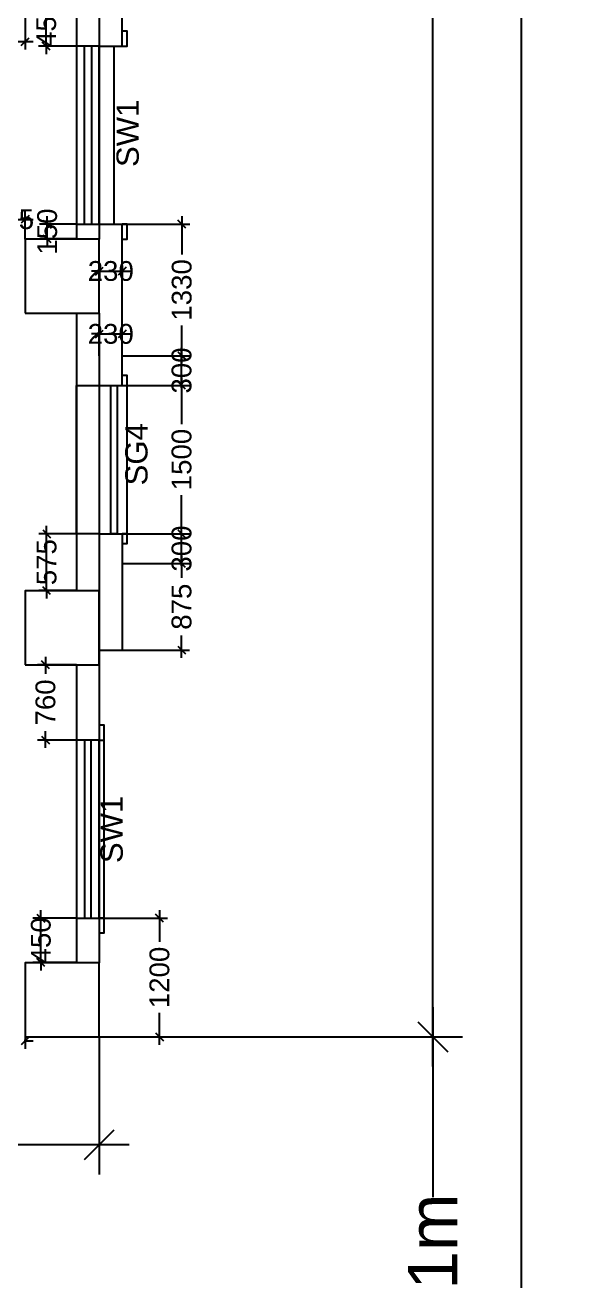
# Model space of a CAD drawing. Extents: x 7620542 to 7843793, y -6476226 to -6093835.
# Drawn here: x 7760689 to 7766195, y -6375462 to -6362768 of the extents above; entities that cross this region are included whole.
import ezdxf
from ezdxf.enums import TextEntityAlignment as Align

# ---------------------------------------------------------------- set-up
doc = ezdxf.new("R2010")
doc.units = 0
doc.header["$LTSCALE"] = 600
doc.header["$MEASUREMENT"] = 0
doc.header["$PDMODE"] = 35
doc.layers.get('0').update_dxf_attribs({"linetype": 'CONTINUOUS'})
doc.layers.get('Defpoints').update_dxf_attribs({"linetype": 'CONTINUOUS'})
for name, color, linetype in [('chajja', 7, 'CONTINUOUS'), ('DIM', 8, 'CONTINUOUS'), ('DIM-TEXT', 8, 'CONTINUOUS'), ('Ele Proje.', 7, 'CONTINUOUS'), ('Ele. Proj', 7, 'CONTINUOUS'), ('joinery', 7, 'CONTINUOUS'), ('LA-column', 3, 'CONTINUOUS'), ('Walls', 7, 'CONTINUOUS'), ('WIN', 151, 'CONTINUOUS'), ('Working Dim', 5, 'CONTINUOUS')]:
    doc.layers.add(name, color=color, linetype=linetype)
doc.styles.add('ari', font='arial.ttf')
doc.styles.add('RT', font='romant.shx')
doc.styles.get("Standard").update_dxf_attribs({"font": 'romans.shx'})
doc.dimstyles.new('int. dim', dxfattribs={"dimtxt": 450, "dimasz": 80, "dimexe": 80, "dimexo": 0, "dimgap": 70, "dimtad": 0, "dimdec": 0, "dimzin": 12, "dimdsep": 46, "dimtxsty": 'ari', "dimblk": 'OBLIQUE', "dimcen": 2, "dimdle": 80, "dimclrd": 256, "dimclre": 256, "dimclrt": 6, "dimadec": 0, "dimazin": 0, "dimtfac": 1, "dimtdec": 0, "dimtix": 1, "dimtmove": 2, "dimatfit": 3, "dimfxl": 1, "dimtolj": 1, "dimtzin": 0, "dimlwd": -1, "dimlwe": -1, "dimarcsym": 0})
doc.dimstyles.new('STANDARD$0', dxfattribs={"dimscale": 0, "dimtxt": 150, "dimasz": 125, "dimexe": 0.75, "dimexo": 1, "dimgap": 25, "dimtad": 1, "dimdec": 0, "dimdsep": 46, "dimtxsty": 'Standard', "dimblk1": 'DOT', "dimblk2": 'DOT', "dimsah": 1, "dimcen": 2.5, "dimclrd": 1, "dimclre": 1, "dimclrt": 3, "dimadec": 0, "dimazin": 0, "dimtfac": 1, "dimtdec": 0, "dimtmove": 0, "dimatfit": 3, "dimldrblk": 'DOT', "dimfxl": 1, "dimtolj": 1, "dimtzin": 0, "dimarcsym": 0})
doc.dimstyles.new('TEXT', dxfattribs={"dimscale": 0, "dimtxt": 600, "dimasz": 300, "dimexe": 300, "dimexo": 30, "dimgap": 50, "dimtad": 0, "dimdec": 0, "dimzin": 0, "dimdsep": 46, "dimtxsty": 'RT', "dimblk": 'OBLIQUE', "dimcen": 0.09, "dimdle": 300, "dimclrd": 256, "dimclre": 256, "dimclrt": 170, "dimadec": 0, "dimazin": 0, "dimtfac": 1, "dimtdec": 0, "dimtofl": 0, "dimtmove": 2, "dimatfit": 3, "dimfxl": 1, "dimfrac": 2, "dimtolj": 1, "dimtzin": 0, "dimlwd": -1, "dimlwe": -1, "dimarcsym": 0})

# ---------------------------------------------------------------- blocks, each defined once
blk = doc.blocks.new('_Oblique')
at = {"color": 0, "linetype": 'ByBlock', "lineweight": -2}
blk.add_line((-0.5, -0.5), (0.5, 0.5), dxfattribs=at)
blk = doc.blocks.new('*D332')
at = {"layer": 'Defpoints', "color": 0, "transparency": 16777216}
for p in [(7760689.021986423, -6364731.234005787), (7760404.016242408, -6364930.650224207, -0.6916796709410846), (7760689.021986423, -6364930.650224209, -0.6916796709410846)]:
    blk.add_point(p, dxfattribs=at)
at = {"layer": 'Working Dim', "transparency": 16777216}
for p, q in [((7760404.016242408, -6364731.234005787), (7760324.016242408, -6364731.234005787)), ((7760404.016242408, -6364930.650224207), (7760404.016242408, -6364651.234005787)), ((7760404.016242408, -6364731.234005787), (7760689.021986423, -6364731.234005787)), ((7760689.021986423, -6364930.650224209), (7760689.021986423, -6364651.234005787)), ((7760689.021986423, -6364731.234005787), (7760769.021986423, -6364731.234005787))]:
    blk.add_line(p, q, dxfattribs=at)
at = {"layer": 'Working Dim', "transparency": 16777216, "xscale": 80, "yscale": 80, "zscale": 80}
blk.add_blockref('_Oblique', (7760404.016242408, -6364731.234005787), dxfattribs=at)
at = {"layer": 'Working Dim', "transparency": 16777216, "xscale": 80, "yscale": 80, "zscale": 80, "rotation": 180}
blk.add_blockref('_Oblique', (7760689.021986423, -6364731.234005787), dxfattribs=at)
at = {"layer": 'Working Dim', "color": 6, "transparency": 16777216, "insert": (7760546.519114416, -6364731.234005787), "char_height": 200, "attachment_point": 5, "style": 'ari'}
blk.add_mtext('\\A1;285', dxfattribs=at)
blk = doc.blocks.new('*D347')
at = {"layer": 'Defpoints', "color": 0, "transparency": 16777216}
for p in [(7755048.964132988, -6362530.423368895, 14.36212417441961), (7760689.016242505, -6362530.423368895, 9.231066346269648), (7760689.016242505, -6362935.448135686)]:
    blk.add_point(p, dxfattribs=at)
at = {"layer": 'Working Dim', "transparency": 16777216}
for p, q in [((7755048.964132988, -6362530.423368895), (7755048.964132988, -6363015.448135686)), ((7760689.016242505, -6362530.423368895), (7760689.016242505, -6363015.448135686)), ((7754968.964132988, -6362935.448135686), (7757500.695508347, -6362935.448135686)), ((7760769.016242505, -6362935.448135686), (7758237.284867146, -6362935.448135686))]:
    blk.add_line(p, q, dxfattribs=at)
at = {"layer": 'Working Dim', "transparency": 16777216, "xscale": 80, "yscale": 80, "zscale": 80, "rotation": 180}
blk.add_blockref('_Oblique', (7755048.964132988, -6362935.448135686), dxfattribs=at)
at = {"layer": 'Working Dim', "transparency": 16777216, "xscale": 80, "yscale": 80, "zscale": 80}
blk.add_blockref('_Oblique', (7760689.016242505, -6362935.448135686), dxfattribs=at)
at = {"layer": 'Working Dim', "color": 6, "transparency": 16777216, "insert": (7757868.990187746, -6362935.448135686), "char_height": 200, "attachment_point": 5, "style": 'ari'}
blk.add_mtext('\\A1;5640', dxfattribs=at)
blk = doc.blocks.new('*D838')
at = {"layer": 'Defpoints', "color": 0, "linetype": 'Continuous', "transparency": 16777216}
for p in [(7720378.878727669, -6376354.989824683), (7720378.878727669, -6378024.69360179, -0.3481877750270144), (7761439.189370788, -6378104.641747959, -22.65275053655952)]:
    blk.add_point(p, dxfattribs=at)
at = {"layer": 'DIM-TEXT', "transparency": 16777216}
for p, q in [((7720378.878727669, -6378024.69360179), (7720378.878727669, -6376054.989824683)), ((7761439.189370788, -6378104.641747959), (7761439.189370788, -6376054.989824683)), ((7720078.878727669, -6376354.989824683), (7731289.878182925, -6376354.989824683)), ((7761739.189370788, -6376354.989824683), (7750528.18991553, -6376354.989824683))]:
    blk.add_line(p, q, dxfattribs=at)
at = {"layer": 'DIM-TEXT', "linetype": 'Continuous', "transparency": 16777216, "xscale": 300, "yscale": 300, "zscale": 300, "rotation": 180}
blk.add_blockref('_Oblique', (7720378.878727669, -6376354.989824683), dxfattribs=at)
at = {"layer": 'DIM-TEXT', "linetype": 'Continuous', "transparency": 16777216, "xscale": 300, "yscale": 300, "zscale": 300}
blk.add_blockref('_Oblique', (7761439.189370788, -6376354.989824683), dxfattribs=at)
at = {"layer": 'DIM-TEXT', "color": 170, "linetype": 'Continuous', "transparency": 16777216, "insert": (7740909.034049228, -6376354.989824683), "char_height": 750, "attachment_point": 5, "style": 'ari'}
blk.add_mtext('\\A1;{\\H1.067x;GENERAL MEDICINE DEPT. ROOMS}', dxfattribs=at)
blk = doc.blocks.new('*D839')
at = {"layer": 'Defpoints', "color": 0, "linetype": 'Continuous', "transparency": 16777216}
for p in [(7761439.112203033, -6372995.657333653), (7720378.699906111, -6373225.775524977, -0.3481877750270197), (7720378.699906111, -6374085.502841407)]:
    blk.add_point(p, dxfattribs=at)
at = {"layer": 'DIM-TEXT', "transparency": 16777216}
for p, q in [((7761439.112203033, -6372995.657333653), (7761439.112203033, -6374385.502841407)), ((7720378.699906111, -6373225.775524977), (7720378.699906111, -6374385.502841407)), ((7720078.699906111, -6374085.502841407), (7736023.561920874, -6374085.502841407)), ((7761739.112203033, -6374085.502841407), (7745794.250188269, -6374085.502841407))]:
    blk.add_line(p, q, dxfattribs=at)
at = {"layer": 'DIM-TEXT', "linetype": 'Continuous', "transparency": 16777216, "xscale": 300, "yscale": 300, "zscale": 300, "rotation": 180}
blk.add_blockref('_Oblique', (7720378.699906111, -6374085.502841407), dxfattribs=at)
at = {"layer": 'DIM-TEXT', "linetype": 'Continuous', "transparency": 16777216, "xscale": 300, "yscale": 300, "zscale": 300}
blk.add_blockref('_Oblique', (7761439.112203033, -6374085.502841407), dxfattribs=at)
at = {"layer": 'DIM-TEXT', "color": 170, "linetype": 'Continuous', "transparency": 16777216, "insert": (7740908.906054571, -6374085.502841407), "char_height": 750, "attachment_point": 5, "style": 'ari'}
blk.add_mtext('\\A1;{\\H1.067x; I.C.C.U - (20 Beds)}', dxfattribs=at)
blk = doc.blocks.new('*D844')
at = {"layer": 'Defpoints', "color": 0, "transparency": 16777216}
for p in [(7761439.017412886, -6372995.776310718, 7.979463297799741), (7761439.189370788, -6378104.641747959), (7764811.048094321, -6378104.641747959)]:
    blk.add_point(p, dxfattribs=at)
at = {"layer": 'DIM', "color": 8, "transparency": 16777216}
for p, q in [((7764811.048094321, -6372695.776310718), (7764811.048094321, -6374615.546000689)), ((7761439.017412886, -6372995.776310718), (7765111.048094321, -6372995.776310718)), ((7764811.048094321, -6378404.641747959), (7764811.048094321, -6376484.872057987)), ((7761439.189370788, -6378104.641747959), (7765111.048094321, -6378104.641747959))]:
    blk.add_line(p, q, dxfattribs=at)
at = {"layer": 'DIM', "color": 8, "transparency": 16777216, "xscale": 300, "yscale": 300, "zscale": 300}
for p, rotation in [((7764811.048094321, -6372995.776310718), 90), ((7764811.048094321, -6378104.641747959), 270)]:
    blk.add_blockref('_Oblique', p, dxfattribs=dict(at, rotation=rotation))
at = {"layer": 'DIM', "color": 7, "transparency": 16777216, "insert": (7764811.048094323, -6375550.209029337), "char_height": 500, "attachment_point": 5, "rotation": 90, "style": 'ari'}
blk.add_mtext('\\A1;5.11m', dxfattribs=at)
blk = doc.blocks.new('*D873')
at = {"layer": 'Defpoints', "color": 0, "transparency": 16777216}
for p in [(7761439.285114744, -6337165.48027863, 1.031049310015078), (7761439.017412885, -6454873.916221187), (7765702.837025802, -6454873.916221187)]:
    blk.add_point(p, dxfattribs=at)
at = {"layer": 'DIM', "color": 8, "transparency": 16777216}
for p, q in [((7765702.837025802, -6336865.48027863), (7765702.837025802, -6394070.795794247)), ((7761439.285114744, -6337165.48027863), (7766002.837025802, -6337165.48027863)), ((7765702.837025802, -6455173.916221187), (7765702.837025802, -6397968.60070557)), ((7761439.017412885, -6454873.916221187), (7766002.837025802, -6454873.916221187))]:
    blk.add_line(p, q, dxfattribs=at)
at = {"layer": 'DIM', "color": 8, "transparency": 16777216, "xscale": 300, "yscale": 300, "zscale": 300}
for p, rotation in [((7765702.837025802, -6337165.48027863), 90), ((7765702.837025802, -6454873.916221187), 270)]:
    blk.add_blockref('_Oblique', p, dxfattribs=dict(at, rotation=rotation))
at = {"layer": 'DIM', "color": 7, "transparency": 16777216, "insert": (7765702.837025804, -6396019.698249907), "char_height": 750, "attachment_point": 5, "rotation": 90, "style": 'ari'}
blk.add_mtext('\\A1;117.71m', dxfattribs=at)
blk = doc.blocks.new('*D875')
at = {"layer": 'Defpoints', "color": 0, "transparency": 16777216}
for p in [(7761439.285114744, -6337165.48027863), (7764811.048094321, -6337165.48027863), (7761439.017412886, -6372995.776310718, -1.031049310014616)]:
    blk.add_point(p, dxfattribs=at)
at = {"layer": 'DIM', "color": 8, "transparency": 16777216}
for p, q in [((7764811.048094321, -6336865.48027863), (7764811.048094321, -6353388.035525233)), ((7761439.285114744, -6337165.48027863), (7765111.048094321, -6337165.48027863)), ((7764811.048094321, -6373295.776310718), (7764811.048094321, -6356773.221064114)), ((7761439.017412886, -6372995.776310718), (7765111.048094321, -6372995.776310718))]:
    blk.add_line(p, q, dxfattribs=at)
at = {"layer": 'DIM', "color": 8, "transparency": 16777216, "xscale": 300, "yscale": 300, "zscale": 300}
for p, rotation in [((7764811.048094321, -6337165.48027863), 90), ((7764811.048094321, -6372995.776310718), 270)]:
    blk.add_blockref('_Oblique', p, dxfattribs=dict(at, rotation=rotation))
at = {"layer": 'DIM', "color": 7, "transparency": 16777216, "insert": (7764811.048094323, -6355080.628294673), "char_height": 750, "attachment_point": 5, "rotation": 90, "style": 'ari'}
blk.add_mtext('\\A1;35.83m', dxfattribs=at)
blk = doc.blocks.new('*D1723')
at = {"layer": 'Defpoints', "color": 0, "transparency": 16777216}
for p in [(7760089.016242505, -6372475.624750033), (7760689.112203033, -6372475.624750033, 1.031049310015078), (7760689.112203033, -6373035.771566359)]:
    blk.add_point(p, dxfattribs=at)
at = {"layer": 'Working Dim', "transparency": 16777216}
for p, q in [((7760089.016242505, -6372475.624750033), (7760089.016242505, -6373115.771566359)), ((7760689.112203033, -6372475.624750033), (7760689.112203033, -6373115.771566359)), ((7760089.016242505, -6373035.771566359), (7760009.016242505, -6373035.771566359)), ((7760089.016242505, -6373035.771566359), (7760097.918247325, -6373035.771566359)), ((7760689.112203033, -6373035.771566359), (7760680.210198212, -6373035.771566359)), ((7760689.112203033, -6373035.771566359), (7760769.112203033, -6373035.771566359))]:
    blk.add_line(p, q, dxfattribs=at)
at = {"layer": 'Working Dim', "transparency": 16777216, "xscale": 80, "yscale": 80, "zscale": 80}
blk.add_blockref('_Oblique', (7760089.016242505, -6373035.771566359), dxfattribs=at)
at = {"layer": 'Working Dim', "transparency": 16777216, "xscale": 80, "yscale": 80, "zscale": 80, "rotation": 180}
blk.add_blockref('_Oblique', (7760689.112203033, -6373035.771566359), dxfattribs=at)
at = {"layer": 'Working Dim', "color": 6, "transparency": 16777216, "insert": (7760389.064222769, -6373035.771566359), "char_height": 200, "attachment_point": 5, "style": 'ari'}
blk.add_mtext('\\A1;600', dxfattribs=at)
blk = doc.blocks.new('*D2004')
at = {"layer": 'Defpoints', "color": 0, "transparency": 16777216}
for p in [(7761439.112225502, -6371794.9521295, 97.31975447602585), (7762047.589160739, -6371794.9521295), (7761439.285353785, -6372995.051002251, 34.88458928209366)]:
    blk.add_point(p, dxfattribs=at)
at = {"layer": 'Working Dim', "transparency": 16777216}
for p, q in [((7762047.589160739, -6371714.9521295), (7762047.589160739, -6372036.120256189)), ((7761439.112225502, -6371794.9521295), (7762127.589160739, -6371794.9521295)), ((7762047.589160739, -6373075.051002251), (7762047.589160739, -6372753.882875562)), ((7761439.285353785, -6372995.051002251), (7762127.589160739, -6372995.051002251))]:
    blk.add_line(p, q, dxfattribs=at)
at = {"layer": 'Working Dim', "transparency": 16777216, "xscale": 80, "yscale": 80, "zscale": 80}
for p, rotation in [((7762047.589160739, -6371794.9521295), 90), ((7762047.589160739, -6372995.051002251), 270)]:
    blk.add_blockref('_Oblique', p, dxfattribs=dict(at, rotation=rotation))
at = {"layer": 'Working Dim', "color": 6, "transparency": 16777216, "insert": (7762047.589160741, -6372395.001565875), "char_height": 200, "attachment_point": 5, "rotation": 90, "style": 'ari'}
blk.add_mtext('\\A1;1200', dxfattribs=at)
blk = doc.blocks.new('*D2005')
at = {"layer": 'Defpoints', "color": 0, "transparency": 16777216}
for p in [(7760848.66032721, -6371794.9521295), (7761208.939043822, -6371794.9521295, 97.31975447602585), (7761209.1122255, -6372245.051002251, 34.88458928209366)]:
    blk.add_point(p, dxfattribs=at)
at = {"layer": 'Working Dim', "transparency": 16777216}
for p, q in [((7760848.66032721, -6371794.9521295), (7760848.66032721, -6371714.9521295)), ((7761208.939043822, -6371794.9521295), (7760768.66032721, -6371794.9521295)), ((7760848.66032721, -6372245.051002251), (7760848.66032721, -6371794.9521295)), ((7761209.1122255, -6372245.051002251), (7760768.66032721, -6372245.051002251)), ((7760848.66032721, -6372245.051002251), (7760848.66032721, -6372325.051002251))]:
    blk.add_line(p, q, dxfattribs=at)
at = {"layer": 'Working Dim', "transparency": 16777216, "xscale": 80, "yscale": 80, "zscale": 80}
for p, rotation in [((7760848.66032721, -6371794.9521295), 270), ((7760848.66032721, -6372245.051002251), 90)]:
    blk.add_blockref('_Oblique', p, dxfattribs=dict(at, rotation=rotation))
at = {"layer": 'Working Dim', "color": 6, "transparency": 16777216, "insert": (7760848.660327212, -6372020.001565875), "char_height": 200, "attachment_point": 5, "rotation": 90, "style": 'ari'}
blk.add_mtext('\\A1;450', dxfattribs=at)
blk = doc.blocks.new('*D2006')
at = {"layer": 'Defpoints', "color": 0, "transparency": 16777216}
for p in [(7760895.350902194, -6369234.937161861), (7761209.1122255, -6369234.937161861, 34.88458928209366), (7761209.1122255, -6369994.942020694, 102.45081230433)]:
    blk.add_point(p, dxfattribs=at)
at = {"layer": 'Working Dim', "transparency": 16777216}
for p, q in [((7760895.350902194, -6369154.937161861), (7760895.350902194, -6369325.157872315)), ((7761209.1122255, -6369234.937161861), (7760815.350902194, -6369234.937161861)), ((7760895.350902194, -6370074.942020694), (7760895.350902194, -6369904.72131024)), ((7761209.1122255, -6369994.942020694), (7760815.350902194, -6369994.942020694))]:
    blk.add_line(p, q, dxfattribs=at)
at = {"layer": 'Working Dim', "transparency": 16777216, "xscale": 80, "yscale": 80, "zscale": 80}
for p, rotation in [((7760895.350902194, -6369234.937161861), 90), ((7760895.350902194, -6369994.942020694), 270)]:
    blk.add_blockref('_Oblique', p, dxfattribs=dict(at, rotation=rotation))
at = {"layer": 'Working Dim', "color": 6, "transparency": 16777216, "insert": (7760895.350902196, -6369614.939591276), "char_height": 200, "attachment_point": 5, "rotation": 90, "style": 'ari'}
blk.add_mtext('\\A1;760', dxfattribs=at)
blk = doc.blocks.new('*D2007')
at = {"layer": 'Defpoints', "color": 0, "transparency": 16777216}
for p in [(7760912.792643029, -6364779.912321653), (7761209.10992382, -6364779.912321653, 133.7496691126242), (7761209.1122255, -6364929.911269183, 34.88458928209366)]:
    blk.add_point(p, dxfattribs=at)
at = {"layer": 'Working Dim', "transparency": 16777216}
for p, q in [((7760912.792643029, -6364779.912321653), (7760912.792643029, -6364699.912321653)), ((7761209.10992382, -6364779.912321653), (7760832.792643029, -6364779.912321653)), ((7760912.792643029, -6364929.911269183), (7760912.792643029, -6364779.912321653)), ((7761209.1122255, -6364929.911269183), (7760832.792643029, -6364929.911269183)), ((7760912.792643029, -6364929.911269183), (7760912.792643029, -6365009.911269183))]:
    blk.add_line(p, q, dxfattribs=at)
at = {"layer": 'Working Dim', "transparency": 16777216, "xscale": 80, "yscale": 80, "zscale": 80}
for p, rotation in [((7760912.792643029, -6364779.912321653), 270), ((7760912.792643029, -6364929.911269183), 90)]:
    blk.add_blockref('_Oblique', p, dxfattribs=dict(at, rotation=rotation))
at = {"layer": 'Working Dim', "color": 6, "transparency": 16777216, "insert": (7760912.792643031, -6364854.911795418), "char_height": 200, "attachment_point": 5, "rotation": 90, "style": 'ari'}
blk.add_mtext('\\A1;150', dxfattribs=at)
blk = doc.blocks.new('*D2008')
at = {"layer": 'Defpoints', "color": 0, "transparency": 16777216}
for p in [(7760902.768049899, -6362529.990900311), (7761209.1122255, -6362529.990900311, 34.88458928209366), (7761209.10992382, -6362979.912321653, 133.7496691126242)]:
    blk.add_point(p, dxfattribs=at)
at = {"layer": 'Working Dim', "transparency": 16777216}
for p, q in [((7760902.768049899, -6362529.990900311), (7760902.768049899, -6362449.990900311)), ((7761209.1122255, -6362529.990900311), (7760822.768049899, -6362529.990900311)), ((7760902.768049899, -6362979.912321653), (7760902.768049899, -6362529.990900311)), ((7761209.10992382, -6362979.912321653), (7760822.768049899, -6362979.912321653)), ((7760902.768049899, -6362979.912321653), (7760902.768049899, -6363059.912321653))]:
    blk.add_line(p, q, dxfattribs=at)
at = {"layer": 'Working Dim', "transparency": 16777216, "xscale": 80, "yscale": 80, "zscale": 80}
for p, rotation in [((7760902.768049899, -6362529.990900311), 270), ((7760902.768049899, -6362979.912321653), 90)]:
    blk.add_blockref('_Oblique', p, dxfattribs=dict(at, rotation=rotation))
at = {"layer": 'Working Dim', "color": 6, "transparency": 16777216, "insert": (7760902.768049901, -6362754.951610981), "char_height": 200, "attachment_point": 5, "rotation": 90, "style": 'ari'}
blk.add_mtext('\\A1;450', dxfattribs=at)
blk = doc.blocks.new('*D2009')
at = {"layer": 'Defpoints', "color": 0, "transparency": 16777216}
for p in [(7760906.764043341, -6367909.41735355), (7761209.131656704, -6367909.41735355, 67.14132683301608), (7761209.131665462, -6368484.855297653, 36.13619233055212)]:
    blk.add_point(p, dxfattribs=at)
at = {"layer": 'Working Dim', "transparency": 16777216}
for p, q in [((7761209.131656704, -6367909.41735355), (7760826.764043341, -6367909.41735355)), ((7760906.764043341, -6367909.41735355), (7760906.764043341, -6367829.41735355)), ((7760906.764043341, -6368484.855297653), (7760906.764043341, -6367909.41735355)), ((7761209.131665462, -6368484.855297653), (7760826.764043341, -6368484.855297653)), ((7760906.764043341, -6368484.855297653), (7760906.764043341, -6368564.855297653))]:
    blk.add_line(p, q, dxfattribs=at)
at = {"layer": 'Working Dim', "transparency": 16777216, "xscale": 80, "yscale": 80, "zscale": 80}
for p, rotation in [((7760906.764043341, -6367909.41735355), 270), ((7760906.764043341, -6368484.855297653), 90)]:
    blk.add_blockref('_Oblique', p, dxfattribs=dict(at, rotation=rotation))
at = {"layer": 'Working Dim', "color": 6, "transparency": 16777216, "insert": (7760906.764043343, -6368197.136325601), "char_height": 200, "attachment_point": 5, "rotation": 90, "style": 'ari'}
blk.add_mtext('\\A1;575', dxfattribs=at)
blk = doc.blocks.new('*D2010')
at = {"layer": 'Defpoints', "color": 0, "transparency": 16777216}
for p in [(7761669.131477823, -6367909.422688151, 19.38454168436874), (7762270.925089768, -6367909.422688151), (7761669.131477823, -6368209.41735378, 26.59269516953592)]:
    blk.add_point(p, dxfattribs=at)
at = {"layer": 'Working Dim', "transparency": 16777216}
for p, q in [((7761669.131477823, -6367909.422688151), (7762350.925089768, -6367909.422688151)), ((7762270.925089768, -6367909.422688151), (7762270.925089768, -6367829.422688151)), ((7762270.925089768, -6368209.41735378), (7762270.925089768, -6367909.422688151)), ((7761669.131477823, -6368209.41735378), (7762350.925089768, -6368209.41735378)), ((7762270.925089768, -6368209.41735378), (7762270.925089768, -6368289.41735378))]:
    blk.add_line(p, q, dxfattribs=at)
at = {"layer": 'Working Dim', "transparency": 16777216, "xscale": 80, "yscale": 80, "zscale": 80}
for p, rotation in [((7762270.925089768, -6367909.422688151), 270), ((7762270.925089768, -6368209.41735378), 90)]:
    blk.add_blockref('_Oblique', p, dxfattribs=dict(at, rotation=rotation))
at = {"layer": 'Working Dim', "color": 6, "transparency": 16777216, "insert": (7762270.92508977, -6368059.420020965), "char_height": 200, "attachment_point": 5, "rotation": 90, "style": 'ari'}
blk.add_mtext('\\A1;300', dxfattribs=at)
blk = doc.blocks.new('*D2011')
at = {"layer": 'Defpoints', "color": 0, "transparency": 16777216}
for p in [(7761719.131246016, -6366409.422688151, 14.25348385769408), (7762270.925089768, -6366409.422688151), (7761669.131477823, -6367909.422688151, 19.38454168436874)]:
    blk.add_point(p, dxfattribs=at)
at = {"layer": 'Working Dim', "transparency": 16777216}
for p, q in [((7762270.925089768, -6366329.422688151), (7762270.925089768, -6366800.541378465)), ((7761719.131246016, -6366409.422688151), (7762350.925089768, -6366409.422688151)), ((7762270.925089768, -6367989.422688151), (7762270.925089768, -6367518.303997837)), ((7761669.131477823, -6367909.422688151), (7762350.925089768, -6367909.422688151))]:
    blk.add_line(p, q, dxfattribs=at)
at = {"layer": 'Working Dim', "transparency": 16777216, "xscale": 80, "yscale": 80, "zscale": 80}
for p, rotation in [((7762270.925089768, -6366409.422688151), 90), ((7762270.925089768, -6367909.422688151), 270)]:
    blk.add_blockref('_Oblique', p, dxfattribs=dict(at, rotation=rotation))
at = {"layer": 'Working Dim', "color": 6, "transparency": 16777216, "insert": (7762270.92508977, -6367159.42268815), "char_height": 200, "attachment_point": 5, "rotation": 90, "style": 'ari'}
blk.add_mtext('\\A1;1500', dxfattribs=at)
blk = doc.blocks.new('*D2012')
at = {"layer": 'Defpoints', "color": 0, "transparency": 16777216}
for p in [(7761669.131477823, -6366109.417353781, 26.59269516953592), (7762270.925089768, -6366109.417353781), (7761719.131246016, -6366409.422688151, 14.25348385769408)]:
    blk.add_point(p, dxfattribs=at)
at = {"layer": 'Working Dim', "transparency": 16777216}
for p, q in [((7761669.131477823, -6366109.417353781), (7762350.925089768, -6366109.417353781)), ((7762270.925089768, -6366109.417353781), (7762270.925089768, -6366029.417353781)), ((7762270.925089768, -6366409.422688151), (7762270.925089768, -6366109.417353781)), ((7761719.131246016, -6366409.422688151), (7762350.925089768, -6366409.422688151)), ((7762270.925089768, -6366409.422688151), (7762270.925089768, -6366489.422688151))]:
    blk.add_line(p, q, dxfattribs=at)
at = {"layer": 'Working Dim', "transparency": 16777216, "xscale": 80, "yscale": 80, "zscale": 80}
for p, rotation in [((7762270.925089768, -6366109.417353781), 270), ((7762270.925089768, -6366409.422688151), 90)]:
    blk.add_blockref('_Oblique', p, dxfattribs=dict(at, rotation=rotation))
at = {"layer": 'Working Dim', "color": 6, "transparency": 16777216, "insert": (7762270.92508977, -6366259.420020965), "char_height": 200, "attachment_point": 5, "rotation": 90, "style": 'ari'}
blk.add_mtext('\\A1;300', dxfattribs=at)
blk = doc.blocks.new('*D2013')
at = {"layer": 'Defpoints', "color": 0, "transparency": 16777216}
for p in [(7761669.131477823, -6365890.067374395), (7761439.131477825, -6366109.422852454, 26.59269516953592), (7761669.131477823, -6366109.417353781)]:
    blk.add_point(p, dxfattribs=at)
at = {"layer": 'Working Dim', "transparency": 16777216}
for p, q in [((7761439.131477825, -6366109.422852454), (7761439.131477825, -6365810.067374395)), ((7761669.131477823, -6366109.417353781), (7761669.131477823, -6365810.067374395)), ((7761439.131477825, -6365890.067374395), (7761359.131477825, -6365890.067374395)), ((7761439.131477825, -6365890.067374395), (7761669.131477823, -6365890.067374395)), ((7761669.131477823, -6365890.067374395), (7761749.131477823, -6365890.067374395))]:
    blk.add_line(p, q, dxfattribs=at)
at = {"layer": 'Working Dim', "transparency": 16777216, "xscale": 80, "yscale": 80, "zscale": 80}
blk.add_blockref('_Oblique', (7761439.131477825, -6365890.067374395), dxfattribs=at)
at = {"layer": 'Working Dim', "transparency": 16777216, "xscale": 80, "yscale": 80, "zscale": 80, "rotation": 180}
blk.add_blockref('_Oblique', (7761669.131477823, -6365890.067374395), dxfattribs=at)
at = {"layer": 'Working Dim', "color": 6, "transparency": 16777216, "insert": (7761554.131477824, -6365890.067374395), "char_height": 200, "attachment_point": 5, "style": 'ari'}
blk.add_mtext('\\A1;230', dxfattribs=at)
blk = doc.blocks.new('*D2014')
at = {"layer": 'Defpoints', "color": 0, "transparency": 16777216}
for p in [(7761669.131477823, -6368209.41735378, 56.05078924208203), (7761669.131665464, -6369084.852530563, 109.5486103959288), (7762270.925089768, -6369084.852530563)]:
    blk.add_point(p, dxfattribs=at)
at = {"layer": 'Working Dim', "transparency": 16777216}
for p, q in [((7762270.925089768, -6368129.41735378), (7762270.925089768, -6368355.306838488)), ((7761669.131477823, -6368209.41735378), (7762350.925089768, -6368209.41735378)), ((7762270.925089768, -6369164.852530563), (7762270.925089768, -6368938.963045856)), ((7761669.131665464, -6369084.852530563), (7762350.925089768, -6369084.852530563))]:
    blk.add_line(p, q, dxfattribs=at)
at = {"layer": 'Working Dim', "transparency": 16777216, "xscale": 80, "yscale": 80, "zscale": 80}
for p, rotation in [((7762270.925089768, -6368209.41735378), 90), ((7762270.925089768, -6369084.852530563), 270)]:
    blk.add_blockref('_Oblique', p, dxfattribs=dict(at, rotation=rotation))
at = {"layer": 'Working Dim', "color": 6, "transparency": 16777216, "insert": (7762270.92508977, -6368647.134942171), "char_height": 200, "attachment_point": 5, "rotation": 90, "style": 'ari'}
blk.add_mtext('\\A1;875', dxfattribs=at)
blk = doc.blocks.new('*D2015')
at = {"layer": 'Defpoints', "color": 0, "transparency": 16777216}
for p in [(7761439.399628063, -6365198.010394149, 68.57508254323376), (7761669.109923824, -6365198.888606241, 182.375273803249), (7761669.109923824, -6365254.503801174)]:
    blk.add_point(p, dxfattribs=at)
at = {"layer": 'Working Dim', "transparency": 16777216}
for p, q in [((7761439.399628063, -6365198.010394149), (7761439.399628063, -6365334.503801174)), ((7761669.109923824, -6365198.888606241), (7761669.109923824, -6365334.503801174)), ((7761439.399628063, -6365254.503801174), (7761359.399628063, -6365254.503801174)), ((7761439.399628063, -6365254.503801174), (7761669.109923824, -6365254.503801174)), ((7761669.109923824, -6365254.503801174), (7761749.109923824, -6365254.503801174))]:
    blk.add_line(p, q, dxfattribs=at)
at = {"layer": 'Working Dim', "transparency": 16777216, "xscale": 80, "yscale": 80, "zscale": 80}
blk.add_blockref('_Oblique', (7761439.399628063, -6365254.503801174), dxfattribs=at)
at = {"layer": 'Working Dim', "transparency": 16777216, "xscale": 80, "yscale": 80, "zscale": 80, "rotation": 180}
blk.add_blockref('_Oblique', (7761669.109923824, -6365254.503801174), dxfattribs=at)
at = {"layer": 'Working Dim', "color": 6, "transparency": 16777216, "insert": (7761554.254775943, -6365254.503801174), "char_height": 200, "attachment_point": 5, "style": 'ari'}
blk.add_mtext('\\A1;230', dxfattribs=at)
blk = doc.blocks.new('*D2016')
at = {"layer": 'Defpoints', "color": 0, "transparency": 16777216}
for p in [(7761669.109923822, -6364779.912321653, 181.5085642421618), (7761669.131477823, -6366109.417353781, 56.05078924208203), (7762272.517175235, -6366109.417353781)]:
    blk.add_point(p, dxfattribs=at)
at = {"layer": 'Working Dim', "transparency": 16777216}
for p, q in [((7762272.517175235, -6364699.912321653), (7762272.517175235, -6365085.783528031)), ((7761669.109923822, -6364779.912321653), (7762352.517175235, -6364779.912321653)), ((7762272.517175235, -6366189.417353781), (7762272.517175235, -6365803.546147403)), ((7761669.131477823, -6366109.417353781), (7762352.517175235, -6366109.417353781))]:
    blk.add_line(p, q, dxfattribs=at)
at = {"layer": 'Working Dim', "transparency": 16777216, "xscale": 80, "yscale": 80, "zscale": 80}
for p, rotation in [((7762272.517175235, -6364779.912321653), 90), ((7762272.517175235, -6366109.417353781), 270)]:
    blk.add_blockref('_Oblique', p, dxfattribs=dict(at, rotation=rotation))
at = {"layer": 'Working Dim', "color": 6, "transparency": 16777216, "insert": (7762272.517175237, -6365444.664837716), "char_height": 200, "attachment_point": 5, "rotation": 90, "style": 'ari'}
blk.add_mtext('\\A1;1330', dxfattribs=at)

msp = doc.modelspace()

# ---------------------------------------------------------------- linework, layer by layer
at = {"layer": 'chajja', "color": 8}
msp.add_line((7761719.131246014, -6367909.422688151, 0.01022376764787758), (7761719.131246016, -6366409.422688151, 0.01022376764787758), dxfattribs=at)
at = {"layer": 'Ele Proje.'}
for points, elevation in [([(7761669.131551671, -6362979.931481553), (7761719.131319863, -6362979.931481553), (7761719.131319861, -6362829.931481553), (7761669.131551671, -6362829.931481553)], 12.34943507950847), ([(7761669.116806119, -6364930.183184871), (7761719.116574311, -6364930.183184871), (7761719.116574309, -6364780.183184871), (7761669.116806119, -6364780.183184871)], 2.416564057953357), ([(7761669.131477824, -6366409.422688151), (7761719.131246016, -6366409.422688151), (7761719.131246014, -6366309.422688151), (7761669.131477824, -6366309.422688151)], 5.141281594322541), ([(7761669.131477824, -6368009.422688151), (7761719.131246016, -6368009.422688151), (7761719.131246014, -6367909.422688151), (7761669.131477824, -6367909.422688151)], 5.141281594322541), ([(7761439.112225502, -6369994.9521295), (7761489.111993694, -6369994.9521295), (7761489.111993692, -6369844.9521295), (7761439.112225502, -6369844.9521295)], 17.48049290781855), ([(7761439.112225502, -6371944.9521295), (7761489.111993694, -6371944.9521295), (7761489.111993692, -6371794.9521295), (7761439.112225502, -6371794.9521295)], 17.48049290781855)]:
    msp.add_lwpolyline(points, dxfattribs=dict(at, elevation=elevation))
at = {"layer": 'Ele. Proj', "color": 1}
for p, q in [((7761669.145147796, -6362979.931481553, -59.31879539377245), (7761669.145147799, -6360589.725815992, -59.31879539377245)), ((7761439.112225502, -6362979.931481553, -59.31879539377245), (7761669.145147796, -6362979.931481553, -59.31879539377245)), ((7761439.109923821, -6364779.912321652, 111.2145149100336), (7761669.109923822, -6364779.912321653, 111.2145149100336)), ((7761669.109923824, -6366409.422688151, 102.7393625797343), (7761669.109923822, -6364779.912321653, 115.314523428154)), ((7761439.131477823, -6366409.417353781, 12.34943507950427), (7761669.131477825, -6366409.422688155, 12.34943507950427)), ((7761439.131709632, -6367909.417353781, 12.34943507950427), (7761669.131477823, -6367909.422688151, 12.34943507950427)), ((7761669.131665463, -6367909.422688151, 43.35456958192093), (7761669.131665464, -6369084.852530563, 43.35456958192093)), ((7761439.131665463, -6369084.852530564, 39.25456106380056), (7761669.131665464, -6369084.852530563, 39.25456106380056))]:
    msp.add_line(p, q, dxfattribs=at)
at = {"layer": 'LA-column', "color": 2}
for points, elevation in [([(7760689.112203033, -6365680.614299666), (7761439.112203033, -6365680.614299666), (7761439.112203033, -6364930.614299666), (7760689.112203033, -6364930.614299666)], -13.79943811367888), ([(7760689.112203036, -6369235.576951962), (7761439.112203036, -6369235.576951962), (7761439.112203036, -6368485.576951962), (7760689.112203036, -6368485.576951962)], -9.69942959555487), ([(7760689.112203033, -6372995.657333653), (7761439.112203033, -6372995.657333653), (7761439.112203033, -6372245.657333653), (7760689.112203033, -6372245.657333653)], -13.79943811367888)]:
    msp.add_lwpolyline(points, close=True, dxfattribs=dict(at, elevation=elevation))
at = {"layer": 'Walls'}
for p, q in [((7761439.021986424, -6359000.570424056, -14.83048742369396), (7761439.021986424, -6364930.553826603, -14.83048742369396)), ((7761439.022008892, -6360589.725815993, 6.187327941351858), (7761439.022008893, -6364929.947495201, 6.187327941351858)), ((7761209.021986423, -6362530.63345773, -14.83048742369396), (7761209.021986423, -6364930.553826602, -14.83048742369396)), ((7761209.021986423, -6365680.553826602, -14.83048742369396), (7761209.021986423, -6368485.511680685, -14.83048742369396)), ((7761439.021986424, -6365680.553826601, -14.83048742369396), (7761439.021986424, -6372245.69355967, -14.83048742369396)), ((7761209.021986423, -6369235.57971928, -14.83048742369396), (7761209.021986423, -6372245.69355967, -14.83048742369396))]:
    msp.add_line(p, q, dxfattribs=at)
at = {"layer": 'Walls', "color": 8}
for p, q in [((7761589.109669255, -6364779.912321652, 111.2145149100336), (7761589.109669257, -6362979.912321652, 111.2145149100336)), ((7761489.111993692, -6371794.9521295, 17.48049290781855), (7761489.111993694, -6369994.9521295, 17.48049290781855))]:
    msp.add_line(p, q, dxfattribs=at)
at = {"layer": 'WIN', "linetype": 'Continuous'}
for points, elevation in [([(7761439.109923821, -6362979.912321652), (7761209.109923821, -6362979.912321652), (7761209.109923821, -6364779.912321652), (7761439.109923821, -6364779.912321652)], 111.2145149100336), ([(7761362.109923821, -6362979.912321652), (7761286.109923821, -6362979.912321652), (7761286.109923821, -6364779.912321652), (7761362.109923821, -6364779.912321652)], 111.2145149100336), ([(7761618.564788265, -6366409.422657339), (7761618.564788265, -6367909.422657339), (7761554.131477823, -6367909.422657339), (7761554.131477823, -6366409.422657339)], 12.34943507950427), ([(7761439.112225502, -6371794.9521295), (7761439.112210209, -6369994.9521295), (7761209.112225966, -6369994.9521295), (7761209.112119178, -6371794.9521295)], 17.48049290781855), ([(7761357.771197422, -6371794.9521295), (7761357.771197422, -6369994.952129504), (7761290.453147258, -6369994.952129504), (7761290.453147258, -6371794.9521295)], 17.48049290781855)]:
    msp.add_lwpolyline(points, close=True, dxfattribs=dict(at, elevation=elevation))
at = {"layer": 'Working Dim', "color": 8, "elevation": 12.34943507950427}
msp.add_lwpolyline([(7761209.131656704, -6367909.41735355), (7761209.131656704, -6366409.41735378), (7761439.022008893, -6366409.41735378), (7761439.022008893, -6367909.41735355)], close=True, dxfattribs=at)

# ---------------------------------------------------------------- texts
at = {"layer": 'joinery', "style": 'ari'}
for s, p in [('SW1', (7761837.761944339, -6363861.681921139, 113.842366641251)), ('SG4', (7761926.264235691, -6367106.636799587, 19.51595174083447)), ('SW1', (7761676.050534713, -6370898.698988023, 22.611550735954))]:
    msp.add_text(s, height=225, rotation=90, dxfattribs=at).set_placement(p, align=Align.CENTER)

# ---------------------------------------------------------------- dimensions: what is measured, and where the dimension line sits
at = {"layer": 'DIM'}
for base, p1, p2, angle, override, picture, middle in [((7765702.837025802, -6454873.916221187, -14.83048742369396), (7761439.285114744, -6337165.48027863, -13.79943811367888), (7761439.017412885, -6454873.916221187, -14.83048742369396), 90, {"dimscale": 1, "dimtxt": 750, "dimasz": 300, "dimexe": 300, "dimexo": 0, "dimgap": 1, "dimtad": 0, "dimdec": 2, "dimlfac": 0.001, "dimzin": 0, "dimpost": 'm', "dimtxsty": 'ari', "dimblk1": 'Oblique', "dimblk2": 'Oblique', "dimcen": 0, "dimdle": 300, "dimclrd": 8, "dimclre": 8, "dimclrt": 7, "dimadec": 2, "dimtdec": 2, "dimtmove": 2, "dimfxl": 0.75, "dimfrac": 1, "dimlwd": 65535, "dimlwe": 65535}, '*D873', (7765702.837025804, -6396019.698249907, -14.83048742369396)), ((7764811.048094321, -6337165.48027863, -13.79943811367935), (7761439.017412886, -6372995.776310718, -14.83048742369396), (7761439.285114744, -6337165.48027863, -13.79943811367888), 270, {"dimscale": 1, "dimtxt": 750, "dimasz": 300, "dimexe": 300, "dimexo": 0, "dimgap": 1, "dimtad": 0, "dimdec": 2, "dimlfac": 0.001, "dimzin": 0, "dimpost": 'm', "dimtxsty": 'ari', "dimblk1": 'Oblique', "dimblk2": 'Oblique', "dimcen": 0, "dimdle": 300, "dimclrd": 8, "dimclre": 8, "dimclrt": 7, "dimadec": 2, "dimtdec": 2, "dimtmove": 2, "dimfxl": 0.75, "dimfrac": 1, "dimlwd": 65535, "dimlwe": 65535}, '*D875', (7764811.048094323, -6355080.628294673, -13.79943811367935)), ((7764811.048094321, -6378104.641747959, -14.83048742369396), (7761439.017412886, -6372995.776310718, -6.85102412589422), (7761439.189370788, -6378104.641747959, -14.83048742369396), 90, {"dimscale": 1, "dimtxt": 500, "dimasz": 300, "dimexe": 300, "dimexo": 0, "dimgap": 1, "dimtad": 0, "dimdec": 2, "dimlfac": 0.001, "dimzin": 0, "dimpost": 'm', "dimtxsty": 'ari', "dimblk1": 'Oblique', "dimblk2": 'Oblique', "dimcen": 0, "dimdle": 300, "dimclrd": 8, "dimclre": 8, "dimclrt": 7, "dimadec": 2, "dimtdec": 2, "dimtmove": 2, "dimfxl": 0.75, "dimfrac": 1, "dimlwd": 65535, "dimlwe": 65535}, '*D844', (7764811.048094323, -6375550.209029337, -14.83048742369396))]:
    dim = msp.add_linear_dim(base=base, p1=p1, p2=p2, angle=angle, dimstyle='STANDARD$0', override=override, dxfattribs=at)
    dim.commit()
    dim.dimension.update_dxf_attribs({"geometry": picture, "text_midpoint": middle})
at = {"layer": 'DIM-TEXT', "linetype": 'Continuous'}
for base, p1, p2, text, picture, middle in [((7720378.699906111, -6374085.502841407, -13.79943811366723), (7761439.112203033, -6372995.657333653, -13.79943811367888), (7720378.699906111, -6373225.775524977, -14.14762588869425), '{\\H1.067x; I.C.C.U - (20 Beds)}', '*D839', (7740908.906054571, -6374085.502841407, -13.79943811366723)), ((7720378.878727669, -6376354.989824683, 7.822263112865555), (7761439.189370788, -6378104.641747959, -14.83048742369396), (7720378.878727669, -6378024.69360179, 7.47407533783854), '{\\H1.067x;GENERAL MEDICINE DEPT. ROOMS}', '*D838', (7740909.034049228, -6376354.989824683, 7.822263112865555))]:
    dim = msp.add_linear_dim(base=base, p1=p1, p2=p2, angle=180, text=text, dimstyle='TEXT', override={"dimscale": 1, "dimtxt": 750, "dimexo": 0, "dimtxsty": 'ari'}, dxfattribs=at)
    dim.commit()
    dim.dimension.update_dxf_attribs({"geometry": picture, "text_midpoint": middle})
at = {"layer": 'Working Dim'}
for base, p1, p2, angle, override, picture, middle in [((7760902.768049899, -6362529.990900311, 17.48049290781855), (7761209.10992382, -6362979.912321653, 151.2301620204428), (7761209.1122255, -6362529.990900311, 52.36508218991221), 90, {"dimtxt": 200}, '*D2008', (7760902.768049901, -6362754.951610981, 17.48049290781855)), ((7760912.792643029, -6364779.912321653, 17.48049290781855), (7761209.1122255, -6364929.911269183, 52.36508218991221), (7761209.10992382, -6364779.912321653, 151.2301620204428), 90, {"dimtxt": 200}, '*D2007', (7760912.792643031, -6364854.911795418, 17.48049290781855)), ((7762272.517175235, -6366109.417353781, -70.29404933212822), (7761669.109923822, -6364779.912321653, 111.2145149100336), (7761669.131477823, -6366109.417353781, -14.2432600900462), 90, {"dimtxt": 200, "dimarcsym": 1}, '*D2016', (7762272.517175237, -6365444.664837716, -70.29404933212822)), ((7761669.109923824, -6365254.503801174, -70.29404933212822), (7761439.399628063, -6365198.010394149, -1.718966788894457), (7761669.109923824, -6365198.888606241, 112.0812244711208), 180, {"dimtxt": 200, "dimarcsym": 1}, '*D2015', (7761554.254775943, -6365254.503801174, -70.29404933212822)), ((7761669.131477823, -6365890.067374395, -14.2432600900462), (7761439.131477825, -6366109.422852454, 12.34943507948971), (7761669.131477823, -6366109.417353781, -14.2432600900462), 180, {"dimtxt": 200, "dimarcsym": 1}, '*D2013', (7761554.131477824, -6365890.067374395, -14.2432600900462)), ((7762270.925089768, -6366109.417353781, -14.2432600900462), (7761719.131246016, -6366409.422688151, 0.01022376764787758), (7761669.131477823, -6366109.417353781, 12.34943507948971), 90, {"dimtxt": 200, "dimarcsym": 1}, '*D2012', (7762270.92508977, -6366259.420020965, -14.2432600900462)), ((7762270.925089768, -6366409.422688151, -14.2432600900462), (7761669.131477823, -6367909.422688151, 5.141281594322541), (7761719.131246016, -6366409.422688151, 0.01022376764787758), 90, {"dimtxt": 200, "dimarcsym": 1}, '*D2011', (7762270.92508977, -6367159.42268815, -14.2432600900462)), ((7760906.764043341, -6367909.41735355, 12.34943507950427), (7761209.131665462, -6368484.855297653, 48.48562741005639), (7761209.131656704, -6367909.41735355, 79.49076191252034), 90, {"dimtxt": 200}, '*D2009', (7760906.764043343, -6368197.136325601, 12.34943507950427)), ((7762270.925089768, -6367909.422688151, -14.2432600900462), (7761669.131477823, -6368209.41735378, 12.34943507948971), (7761669.131477823, -6367909.422688151, 5.141281594322541), 90, {"dimtxt": 200, "dimarcsym": 1}, '*D2010', (7762270.92508977, -6368059.420020965, -14.2432600900462)), ((7762270.925089768, -6369084.852530563, -70.29404933212822), (7761669.131477823, -6368209.41735378, -14.2432600900462), (7761669.131665464, -6369084.852530563, 39.25456106380056), 90, {"dimtxt": 200, "dimarcsym": 1}, '*D2014', (7762270.92508977, -6368647.134942171, -70.29404933212822)), ((7760895.350902194, -6369234.937161861, 17.48049290781855), (7761209.1122255, -6369994.942020694, 119.9313052121486), (7761209.1122255, -6369234.937161861, 52.36508218991221), 90, {"dimtxt": 200}, '*D2006', (7760895.350902196, -6369614.939591276, 17.48049290781855)), ((7760848.66032721, -6371794.9521295, 17.48049290781855), (7761209.1122255, -6372245.051002251, 52.36508218991221), (7761208.939043822, -6371794.9521295, 114.8002473838444), 90, {"dimtxt": 200}, '*D2005', (7760848.660327212, -6372020.001565875, 17.48049290781855)), ((7762047.589160739, -6371794.9521295, 17.48049290781855), (7761439.285353785, -6372995.051002251, 52.36508218991221), (7761439.112225502, -6371794.9521295, 114.8002473838444), 90, {"dimtxt": 200}, '*D2004', (7762047.589160741, -6372395.001565875, 17.48049290781855))]:
    dim = msp.add_linear_dim(base=base, p1=p1, p2=p2, angle=angle, dimstyle='int. dim', override=override, dxfattribs=at)
    dim.commit()
    dim.dimension.update_dxf_attribs({"geometry": picture, "text_midpoint": middle})
for base, p1, p2, override, picture, middle in [((7760689.016242505, -6362935.448135686, -14.83048742369396), (7755048.964132988, -6362530.423368895, -0.468363249274347), (7760689.016242505, -6362530.423368895, -5.599421077424314), {"dimtxt": 200}, '*D347', (7757868.990187746, -6362935.448135686, -14.83048742369396)), ((7760689.021986423, -6364731.234005787, -14.83048742369396), (7760404.016242408, -6364930.650224207, -15.52216709463505), (7760689.021986423, -6364930.650224209, -15.52216709463505), {"dimtxt": 200}, '*D332', (7760546.519114416, -6364731.234005787, -14.83048742369396)), ((7760689.112203033, -6373035.771566359, -14.83048742369396), (7760089.016242505, -6372475.624750033, -14.83048742369396), (7760689.112203033, -6372475.624750033, -13.79943811367888), {"dimtxt": 200, "dimarcsym": 1}, '*D1723', (7760389.064222769, -6373035.771566359, -14.83048742369396))]:
    dim = msp.add_linear_dim(base=base, p1=p1, p2=p2, dimstyle='int. dim', override=override, dxfattribs=at)
    dim.commit()
    dim.dimension.update_dxf_attribs({"geometry": picture, "text_midpoint": middle})

doc.saveas('drawing.dxf')
